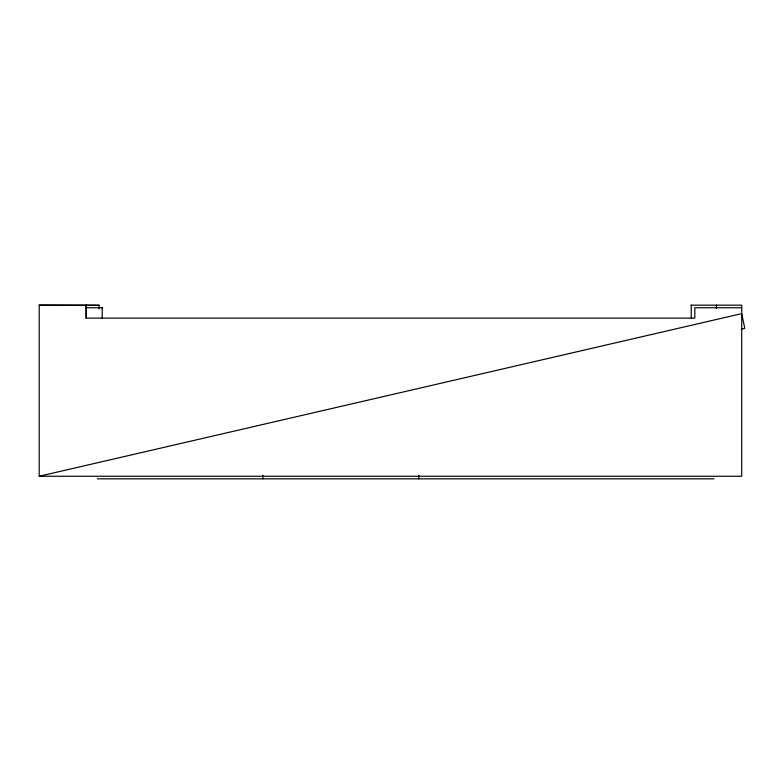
<?xml version="1.0" encoding="UTF-8"?>
<svg xmlns="http://www.w3.org/2000/svg" width="784" height="784" viewBox="0 0 784 784"><rect width="100%" height="100%" fill="white"/><g stroke="black" fill="none" stroke-linecap="round" stroke-linejoin="round"><path stroke-width="1.18" d="M42.797 475.496L39.2 476.251L39.2 305.162L99.068 305.162L99.068 308.857M741.203 329.104L744.8 328.349L741.713 313.629L39.2 476.251L741.713 476.251L741.713 305.162L691.008 305.162M86.367 307.749L102.684 307.749M741.713 307.749L694.82 307.749L694.82 318.118L86.093 318.118L86.093 305.162M97.265 478.838L713.999 478.838M39.2 305.162L99.068 305.378M716.449 305.162L716.449 308.69M691.233 305.162L691.233 318.118M418.793 475.192L418.793 478.838M262.846 475.192L262.846 478.838M102.204 307.749L102.204 318.118M86.23 305.162L86.23 318.118"/></g></svg>
